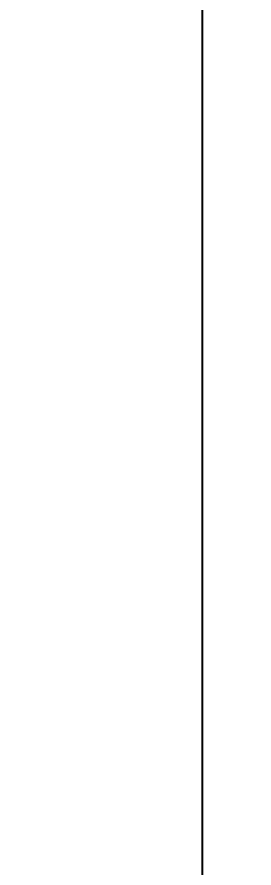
# Model space of a CAD drawing. Extents: x -109 to 1815, y -14679 to 345.
# Drawn here: x -94.232 to -93.944, y -55.431 to -54.396 of the extents above; entities that cross this region are included whole.
import ezdxf

# ---------------------------------------------------------------- set-up
doc = ezdxf.new("R2010")
doc.units = 0
doc.header["$MEASUREMENT"] = 0
doc.layers.get('0').update_dxf_attribs({"linetype": 'CONTINUOUS'})
doc.layers.get('DEFPOINTS').update_dxf_attribs({"linetype": 'CONTINUOUS'})
doc.layers.add('COTA', color=1, linetype='CONTINUOUS')
doc.styles.add('SIMPLEX', font='techl___.ttf')
doc.dimstyles.new('50model', dxfattribs={"dimtxt": 0.15, "dimasz": 0.2, "dimexe": 0.08, "dimexo": 0.2, "dimgap": 0.05, "dimtad": 1, "dimzin": 4, "dimdsep": 46, "dimtxsty": 'SIMPLEX', "dimblk1": 'DOTSMALL', "dimblk2": 'DOTSMALL', "dimsah": 1, "dimcen": 0.2, "dimadec": 0, "dimazin": 0, "dimtfac": 1, "dimtmove": 2, "dimatfit": 3, "dimldrblk": 'DOTSMALL', "dimfxl": 1, "dimtvp": 1, "dimtolj": 1, "dimtzin": 0, "dimarcsym": 0})

# ---------------------------------------------------------------- blocks, each defined once
blk = doc.blocks.new('_DOTSMALL')
at = {"color": 0, "linetype": 'ByBlock', "ltscale": 0.05, "const_width": 0.5}
blk.add_lwpolyline([(-0.0625, 0, 1), (0.0625, 0, 1)], format="xyb", close=True, dxfattribs=at)
blk = doc.blocks.new('*D160')
at = {"layer": 'COTA', "color": 0, "lineweight": -2}
for p, q in [((-94.1906, -49.6897), (-94.0864, -49.6897)), ((-94.0064, -55.6097), (-94.0064, -49.6897)), ((-94.1906, -55.6097), (-94.0864, -55.6097))]:
    blk.add_line(p, q, dxfattribs=at)
at = {"layer": 'DEFPOINTS', "color": 0}
for p in [(-94.0064, -49.6897), (-93.9906, -49.6897), (-93.9906, -55.6097)]:
    blk.add_point(p, dxfattribs=at)
at = {"layer": 'COTA', "color": 0, "lineweight": -2, "xscale": 0.2, "yscale": 0.2, "zscale": 0.2}
for p, rotation in [((-94.0064, -49.6897), 90), ((-94.0064, -55.6097), 270)]:
    blk.add_blockref('_DOTSMALL', p, dxfattribs=dict(at, rotation=rotation))
at = {"layer": 'COTA', "color": 0, "insert": (-94.1335, -52.6497), "char_height": 0.15, "attachment_point": 5, "rotation": 90, "style": 'SIMPLEX'}
blk.add_mtext('\\A1;5.92', dxfattribs=at)

msp = doc.modelspace()

# ---------------------------------------------------------------- dimensions: what is measured, and where the dimension line sits
at = {"layer": 'COTA'}
dim = msp.add_linear_dim(base=(-94.0064, -49.6897), p1=(-93.9906, -55.6097), p2=(-93.9906, -49.6897), angle=90, dimstyle='50model', dxfattribs=at)
dim.commit()
dim.dimension.update_dxf_attribs({"geometry": '*D160', "text_midpoint": (-94.1335, -52.6497)})

doc.saveas('drawing.dxf')
